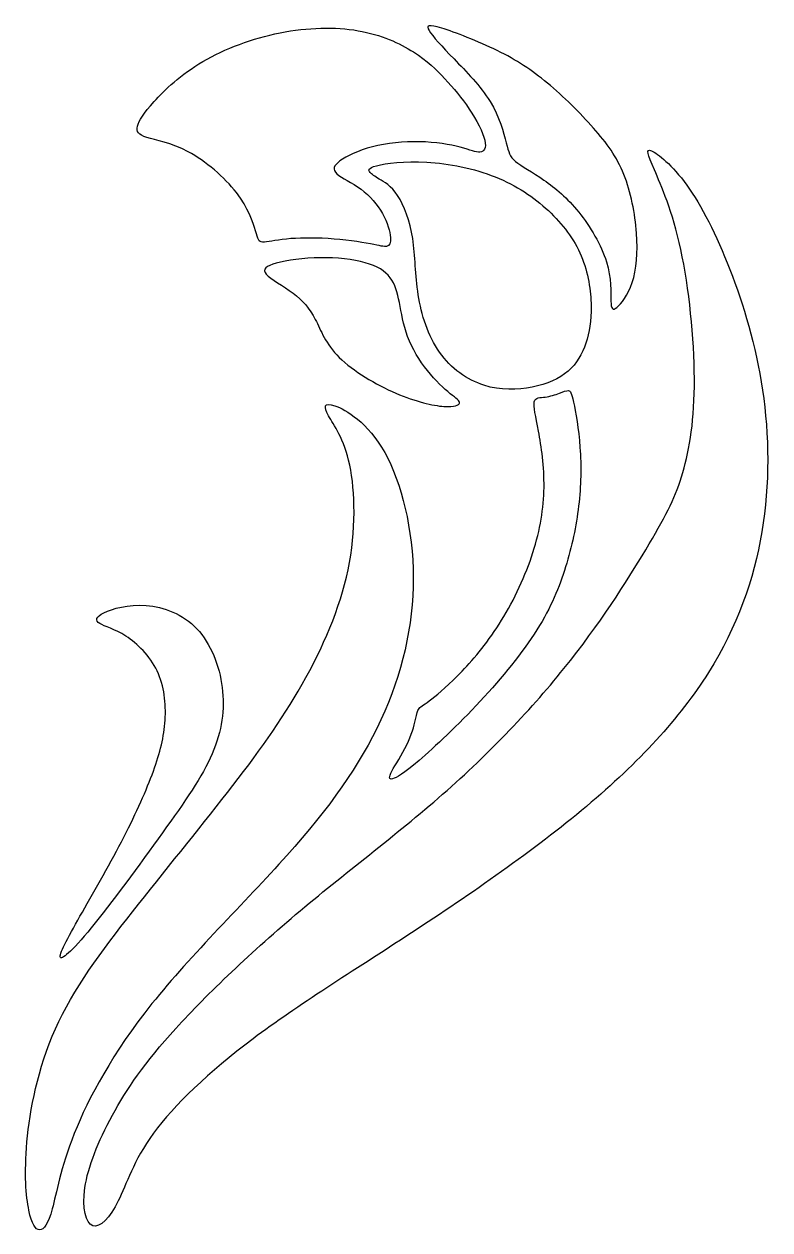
# Model space of a CAD drawing. Header units: millimetres. Extents: x -100 to 100, y -108 to 99.
# Drawn here: x 79.27 to 99.58, y 64.82 to 97.66 of the extents above; entities that cross this region are included whole.
import ezdxf

# ---------------------------------------------------------------- set-up
doc = ezdxf.new("R2010")
doc.units = ezdxf.units.MM
doc.header["$MEASUREMENT"] = 0

msp = doc.modelspace()

# ---------------------------------------------------------------- linework, layer by layer
at = {"color": 5, "linetype": 'ByBlock', "lineweight": -2}
for points, knots in [([(90.726, 96.172), (90.49, 96.426), (90.249, 96.665), (89.874, 96.902), (89.5, 97.139), (88.991, 97.374), (87.737, 97.591), (86.992, 97.573), (86.241, 97.424), (85.491, 97.275), (84.735, 96.995), (84.135, 96.643), (83.536, 96.291), (83.093, 95.866), (82.807, 95.551), (82.522, 95.235), (82.395, 95.029), (82.357, 94.883), (82.32, 94.736), (82.372, 94.65), (82.609, 94.575), (82.846, 94.5), (83.267, 94.436), (83.737, 94.184), (84.207, 93.932), (84.727, 93.491), (85.05, 93.073), (85.373, 92.655), (85.501, 92.26), (85.57, 92.028), (85.639, 91.797), (85.649, 91.73), (85.765, 91.724), (85.88, 91.719), (86.101, 91.775), (86.411, 91.807), (86.722, 91.839), (87.123, 91.846), (87.549, 91.818), (87.975, 91.79), (88.426, 91.727), (88.7, 91.678), (88.974, 91.628), (89.071, 91.591), (89.142, 91.607), (89.213, 91.623), (89.258, 91.69), (89.246, 91.848), (89.234, 92.007), (89.165, 92.255), (89.029, 92.5), (88.893, 92.744), (88.69, 92.984), (88.445, 93.166), (88.2, 93.348), (87.913, 93.471), (87.787, 93.585), (87.66, 93.7), (87.696, 93.805), (87.872, 93.934), (88.048, 94.064), (88.366, 94.218), (88.756, 94.318), (89.147, 94.419), (89.611, 94.466), (90.043, 94.457), (90.474, 94.447), (90.874, 94.381), (91.149, 94.31), (91.424, 94.238), (91.575, 94.163), (91.685, 94.174), (91.796, 94.185), (91.867, 94.282), (91.817, 94.498), (91.766, 94.714), (91.595, 95.048), (91.393, 95.349), (91.192, 95.651), (90.962, 95.919), (90.726, 96.172)], [0, 0, 0, 0, 0.035714, 0.035714, 0.035714, 0.071429, 0.071429, 0.107143, 0.107143, 0.107143, 0.142857, 0.142857, 0.142857, 0.178571, 0.178571, 0.178571, 0.214286, 0.214286, 0.214286, 0.25, 0.25, 0.25, 0.285714, 0.285714, 0.285714, 0.321429, 0.321429, 0.321429, 0.357143, 0.357143, 0.357143, 0.392857, 0.392857, 0.392857, 0.428571, 0.428571, 0.428571, 0.464286, 0.464286, 0.464286, 0.5, 0.5, 0.5, 0.535714, 0.535714, 0.535714, 0.571429, 0.571429, 0.571429, 0.607143, 0.607143, 0.607143, 0.642857, 0.642857, 0.642857, 0.678571, 0.678571, 0.678571, 0.714286, 0.714286, 0.714286, 0.75, 0.75, 0.75, 0.785714, 0.785714, 0.785714, 0.821429, 0.821429, 0.821429, 0.857143, 0.857143, 0.857143, 0.892857, 0.892857, 0.892857, 0.928571, 0.928571, 0.928571, 1, 1, 1, 1]), ([(93.524, 96.054), (93.958, 95.694), (94.414, 95.243), (94.777, 94.831), (95.141, 94.42), (95.412, 94.047), (95.604, 93.567), (95.797, 93.088), (95.911, 92.5), (95.949, 91.972), (95.988, 91.444), (95.949, 90.975), (95.834, 90.624), (95.719, 90.273), (95.526, 90.039), (95.411, 89.945), (95.297, 89.851), (95.259, 89.897), (95.252, 90.119), (95.245, 90.341), (95.269, 90.738), (95.129, 91.19), (94.99, 91.643), (94.688, 92.151), (94.376, 92.539), (94.063, 92.928), (93.741, 93.197), (93.429, 93.413), (93.117, 93.628), (92.814, 93.79), (92.653, 93.923), (92.491, 94.057), (92.47, 94.162), (92.401, 94.432), (92.333, 94.702), (92.216, 95.138), (91.96, 95.556), (91.703, 95.974), (91.307, 96.374), (90.979, 96.713), (90.651, 97.053), (90.39, 97.332), (90.299, 97.484), (90.208, 97.636), (90.286, 97.661), (90.643, 97.551), (91, 97.441), (91.636, 97.195), (92.158, 96.939), (92.681, 96.682), (93.091, 96.414), (93.524, 96.054)], [0, 0, 0, 0, 0.055556, 0.055556, 0.055556, 0.111111, 0.111111, 0.111111, 0.166667, 0.166667, 0.166667, 0.222222, 0.222222, 0.222222, 0.277778, 0.277778, 0.277778, 0.333333, 0.333333, 0.333333, 0.388889, 0.388889, 0.388889, 0.444444, 0.444444, 0.444444, 0.5, 0.5, 0.5, 0.555556, 0.555556, 0.555556, 0.611111, 0.611111, 0.611111, 0.666667, 0.666667, 0.666667, 0.722222, 0.722222, 0.722222, 0.777778, 0.777778, 0.777778, 0.833333, 0.833333, 0.833333, 0.888889, 0.888889, 0.888889, 1, 1, 1, 1]), ([(96.296, 83.505), (95.811, 82.685), (95.087, 81.523), (94.151, 80.333), (93.214, 79.143), (92.066, 77.923), (90.788, 76.791), (89.51, 75.659), (88.1, 74.615), (85.474, 72.409), (84.256, 71.248), (83.401, 70.309), (82.547, 69.369), (82.055, 68.651), (81.67, 67.942), (81.284, 67.232), (81.006, 66.531), (80.921, 65.972), (80.837, 65.414), (80.946, 64.999), (81.137, 64.934), (81.329, 64.869), (81.604, 65.155), (81.831, 65.61), (82.057, 66.065), (82.235, 66.69), (82.793, 67.453), (83.352, 68.216), (84.29, 69.117), (85.505, 70.027), (86.719, 70.937), (88.208, 71.856), (89.819, 72.91), (91.429, 73.965), (93.161, 75.156), (94.585, 76.354), (96.009, 77.552), (97.124, 78.758), (97.909, 80.002), (98.694, 81.246), (99.149, 82.529), (99.366, 83.835), (99.583, 85.141), (99.564, 86.469), (99.383, 87.691), (99.203, 88.912), (98.863, 90.026), (98.492, 90.979), (98.12, 91.932), (97.718, 92.725), (97.32, 93.276), (96.921, 93.827), (96.526, 94.137), (96.359, 94.21), (96.192, 94.283), (96.252, 94.12), (96.437, 93.69), (96.621, 93.261), (96.93, 92.566), (97.155, 91.525), (97.381, 90.484), (97.522, 89.096), (97.527, 87.998), (97.532, 86.901), (97.4, 86.093), (97.212, 85.449), (97.024, 84.805), (96.78, 84.325), (96.296, 83.505)], [0, 0, 0, 0, 0.041667, 0.041667, 0.041667, 0.083333, 0.083333, 0.083333, 0.125, 0.125, 0.166667, 0.166667, 0.166667, 0.208333, 0.208333, 0.208333, 0.25, 0.25, 0.25, 0.291667, 0.291667, 0.291667, 0.333333, 0.333333, 0.333333, 0.375, 0.375, 0.375, 0.416667, 0.416667, 0.416667, 0.458333, 0.458333, 0.458333, 0.5, 0.5, 0.5, 0.541667, 0.541667, 0.541667, 0.583333, 0.583333, 0.583333, 0.625, 0.625, 0.625, 0.666667, 0.666667, 0.666667, 0.708333, 0.708333, 0.708333, 0.75, 0.75, 0.75, 0.791667, 0.791667, 0.791667, 0.833333, 0.833333, 0.833333, 0.875, 0.875, 0.875, 0.916667, 0.916667, 0.916667, 1, 1, 1, 1]), ([(94.714, 89.982), (94.705, 90.389), (94.635, 90.893), (94.444, 91.349), (94.252, 91.805), (93.941, 92.215), (93.548, 92.581), (93.155, 92.947), (92.68, 93.269), (92.101, 93.5), (91.522, 93.731), (90.838, 93.869), (90.236, 93.903), (89.634, 93.938), (89.113, 93.869), (88.866, 93.804), (88.619, 93.739), (88.646, 93.678), (88.693, 93.623), (88.741, 93.568), (88.809, 93.518), (88.94, 93.441), (89.071, 93.365), (89.265, 93.261), (89.618, 92.725), (89.777, 92.291), (89.852, 91.819), (89.927, 91.346), (89.917, 90.834), (90.003, 90.29), (90.089, 89.746), (90.271, 89.169), (90.583, 88.725), (90.896, 88.282), (91.338, 87.971), (91.792, 87.825), (92.245, 87.678), (92.71, 87.695), (93.11, 87.776), (93.51, 87.856), (93.846, 88), (94.086, 88.207), (94.326, 88.413), (94.469, 88.683), (94.568, 88.973), (94.667, 89.263), (94.722, 89.575), (94.714, 89.982)], [0, 0, 0, 0, 0.058824, 0.058824, 0.058824, 0.117647, 0.117647, 0.117647, 0.176471, 0.176471, 0.176471, 0.235294, 0.235294, 0.235294, 0.294118, 0.294118, 0.294118, 0.352941, 0.352941, 0.352941, 0.411765, 0.411765, 0.411765, 0.470588, 0.470588, 0.529412, 0.529412, 0.529412, 0.588235, 0.588235, 0.588235, 0.647059, 0.647059, 0.647059, 0.705882, 0.705882, 0.705882, 0.764706, 0.764706, 0.764706, 0.823529, 0.823529, 0.823529, 0.882353, 0.882353, 0.882353, 1, 1, 1, 1]), ([(89.49, 90.077), (89.544, 89.802), (89.591, 89.477), (89.714, 89.15), (89.837, 88.824), (90.036, 88.496), (90.254, 88.224), (90.472, 87.951), (90.71, 87.733), (91.043, 87.458), (91.139, 87.399), (91.127, 87.341), (91.114, 87.283), (90.994, 87.225), (90.7, 87.248), (90.407, 87.27), (89.941, 87.374), (89.395, 87.61), (88.85, 87.846), (88.225, 88.214), (87.851, 88.583), (87.477, 88.952), (87.354, 89.322), (87.044, 89.913), (86.858, 90.134), (86.592, 90.335), (86.327, 90.535), (85.983, 90.714), (85.865, 90.849), (85.746, 90.984), (85.853, 91.074), (86.137, 91.151), (86.421, 91.229), (86.882, 91.293), (87.335, 91.3), (87.788, 91.307), (88.233, 91.256), (88.561, 91.163), (88.889, 91.07), (89.101, 90.935), (89.237, 90.755), (89.374, 90.576), (89.435, 90.352), (89.49, 90.077)], [0, 0, 0, 0, 0.0625, 0.0625, 0.0625, 0.125, 0.125, 0.125, 0.1875, 0.1875, 0.25, 0.25, 0.25, 0.3125, 0.3125, 0.3125, 0.375, 0.375, 0.375, 0.4375, 0.4375, 0.4375, 0.5, 0.5, 0.5625, 0.5625, 0.5625, 0.625, 0.625, 0.625, 0.6875, 0.6875, 0.6875, 0.75, 0.75, 0.75, 0.8125, 0.8125, 0.8125, 0.875, 0.875, 0.875, 1, 1, 1, 1]), ([(93.43, 85.041), (93.422, 84.474), (93.328, 83.892), (93.128, 83.27), (92.928, 82.648), (92.622, 81.986), (92.274, 81.423), (91.926, 80.86), (91.537, 80.396), (91.198, 80.039), (90.858, 79.683), (90.569, 79.434), (90.374, 79.284), (90.18, 79.135), (90.079, 79.084), (89.974, 78.959), (89.968, 78.885), (89.93, 78.719), (89.891, 78.553), (89.819, 78.295), (89.691, 78.028), (89.562, 77.761), (89.376, 77.485), (89.287, 77.315), (89.197, 77.145), (89.202, 77.081), (89.304, 77.106), (89.407, 77.131), (89.605, 77.245), (90.026, 77.605), (90.447, 77.966), (91.09, 78.574), (91.691, 79.22), (92.291, 79.866), (92.849, 80.551), (93.238, 81.166), (93.627, 81.781), (93.848, 82.327), (94.018, 82.879), (94.188, 83.431), (94.307, 83.991), (94.372, 84.539), (94.437, 85.088), (94.447, 85.626), (94.41, 86.13), (94.374, 86.635), (94.29, 87.106), (94.234, 87.365), (94.178, 87.625), (94.149, 87.672), (94.094, 87.678), (94.039, 87.685), (93.958, 87.65), (93.737, 87.568), (93.598, 87.52), (93.462, 87.503), (93.327, 87.486), (93.195, 87.499), (93.165, 87.374), (93.135, 87.248), (93.207, 86.982), (93.283, 86.573), (93.358, 86.163), (93.437, 85.609), (93.43, 85.041)], [0, 0, 0, 0, 0.043478, 0.043478, 0.043478, 0.086957, 0.086957, 0.086957, 0.130435, 0.130435, 0.130435, 0.173913, 0.173913, 0.173913, 0.217391, 0.217391, 0.26087, 0.26087, 0.26087, 0.304348, 0.304348, 0.304348, 0.347826, 0.347826, 0.347826, 0.391304, 0.391304, 0.391304, 0.434783, 0.434783, 0.434783, 0.478261, 0.478261, 0.478261, 0.521739, 0.521739, 0.521739, 0.565217, 0.565217, 0.565217, 0.608696, 0.608696, 0.608696, 0.652174, 0.652174, 0.652174, 0.695652, 0.695652, 0.695652, 0.73913, 0.73913, 0.73913, 0.782609, 0.782609, 0.826087, 0.826087, 0.826087, 0.869565, 0.869565, 0.869565, 0.913043, 0.913043, 0.913043, 1, 1, 1, 1]), ([(86.841, 79.683), (86.275, 78.69), (85.609, 77.763), (84.808, 76.733), (84.006, 75.702), (83.07, 74.568), (82.22, 73.486), (81.37, 72.405), (80.607, 71.376), (80.121, 70.296), (79.634, 69.216), (79.424, 68.084), (79.345, 67.215), (79.266, 66.346), (79.319, 65.741), (79.396, 65.359), (79.474, 64.978), (79.577, 64.821), (79.689, 64.822), (79.801, 64.822), (79.924, 64.98), (80.035, 65.395), (80.147, 65.811), (80.248, 66.484), (80.632, 67.445), (81.017, 68.405), (81.684, 69.652), (82.75, 70.984), (83.815, 72.316), (85.278, 73.732), (86.427, 75.021), (87.577, 76.31), (88.414, 77.471), (88.988, 78.712), (89.561, 79.954), (89.872, 81.274), (89.868, 82.58), (89.865, 83.885), (89.549, 85.176), (89.091, 85.994), (88.633, 86.813), (88.033, 87.159), (87.73, 87.267), (87.428, 87.375), (87.423, 87.244), (87.701, 86.743), (87.984, 86.373), (88.29, 84.933), (88.312, 83.864), (88.091, 82.8), (87.87, 81.736), (87.406, 80.677), (86.841, 79.683)], [0, 0, 0, 0, 0.052632, 0.052632, 0.052632, 0.105263, 0.105263, 0.105263, 0.157895, 0.157895, 0.157895, 0.210526, 0.210526, 0.210526, 0.263158, 0.263158, 0.263158, 0.315789, 0.315789, 0.315789, 0.368421, 0.368421, 0.368421, 0.421053, 0.421053, 0.421053, 0.473684, 0.473684, 0.473684, 0.526316, 0.526316, 0.526316, 0.578947, 0.578947, 0.578947, 0.631579, 0.631579, 0.631579, 0.684211, 0.684211, 0.684211, 0.736842, 0.736842, 0.736842, 0.789474, 0.789474, 0.842105, 0.842105, 0.894737, 0.894737, 0.894737, 1, 1, 1, 1]), ([(82.787, 77.313), (82.6, 76.799), (82.332, 76.194), (81.983, 75.518), (81.634, 74.842), (81.203, 74.095), (80.853, 73.478), (80.503, 72.86), (80.234, 72.372), (80.248, 72.256), (80.262, 72.139), (80.559, 72.393), (81.097, 73.052), (81.635, 73.71), (82.415, 74.771), (83.035, 75.635), (83.655, 76.498), (84.117, 77.164), (84.388, 77.788), (84.659, 78.413), (84.739, 78.996), (84.663, 79.592), (84.586, 80.187), (84.351, 80.795), (83.972, 81.195), (83.593, 81.596), (83.07, 81.79), (82.107, 81.863), (81.667, 81.741), (81.441, 81.63), (81.214, 81.518), (81.2, 81.417), (81.459, 81.254), (81.732, 81.194), (82.041, 80.994), (82.349, 80.794), (82.692, 80.455), (82.889, 80.045), (83.086, 79.635), (83.136, 79.154), (83.108, 78.702), (83.08, 78.25), (82.974, 77.826), (82.787, 77.313)], [0, 0, 0, 0, 0.0625, 0.0625, 0.0625, 0.125, 0.125, 0.125, 0.1875, 0.1875, 0.1875, 0.25, 0.25, 0.25, 0.3125, 0.3125, 0.3125, 0.375, 0.375, 0.375, 0.4375, 0.4375, 0.4375, 0.5, 0.5, 0.5, 0.5625, 0.5625, 0.625, 0.625, 0.625, 0.6875, 0.6875, 0.75, 0.75, 0.75, 0.8125, 0.8125, 0.8125, 0.875, 0.875, 0.875, 1, 1, 1, 1])]:
    msp.add_open_spline(points, degree=3, knots=knots, dxfattribs=at)

doc.saveas('drawing.dxf')
